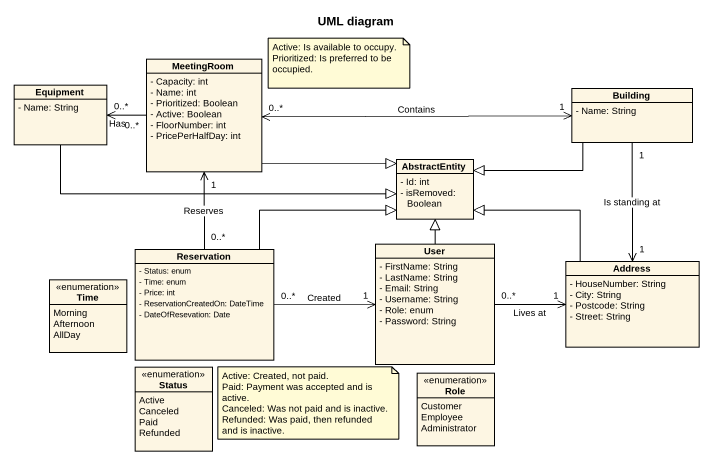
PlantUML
@startuml
title UML diagram
hide circle
hide empty members
skinparam classAttributeIconSize 0
class MeetingRoom {
  - Capacity: int
  - Name: int
  - Prioritized: Boolean
  - Active: Boolean
  - FloorNumber: int
  - PricePerHalfDay: int
}
class Equipment {
  - Name: String
}
class Building {
  - Name: String
}
class AbstractEntity {
  - Id: int
  - isRemoved: Boolean
}
class Reservation {
  - Status: enum
  - Time: enum
  - Price: int
  - ReservationCreatedOn: DateTime
  - DateOfResevation: Date
}
class User {
  - FirstName: String
  - LastName: String
  - Email: String
  - Username: String
  - Role: enum
  - Password: String
}
class Address {
  - HouseNumber: String
  - City: String
  - Postcode: String
  - Street: String
}
enum Time {
  Morning
  Afternoon
  AllDay
}
enum Status {
  Active
  Canceled
  Paid
  Refunded
}
enum Role {
  Customer
  Employee
  Administrator
}
MeetingRoom "0..*" <-right-> "1" Building : Contains
MeetingRoom -right-|> AbstractEntity
MeetingRoom "1" <-- "0..*" Reservation : Reserves
Equipment "0..*" <-right- "0..*" MeetingRoom : Has
Equipment -right-|> AbstractEntity
Building -left-|> AbstractEntity
Reservation -right-|> AbstractEntity
User -up-|> AbstractEntity
User "1" <-left- "0..*" Reservation : Created
User "0..*" -right-> "1" Address : Lives at
Address "1" <-up- "1" Building : Is standing at
Address -left-|> AbstractEntity
note as N1
  Active: Is available to occupy.
  Prioritized: Is preferred to be occupied.
end note
note as N2
  Active: Created, not paid.
  Paid: Payment was accepted and is active.
  Canceled: Was not paid and is inactive.
  Refunded: Was paid, then refunded and is inactive.
end note
@enduml
